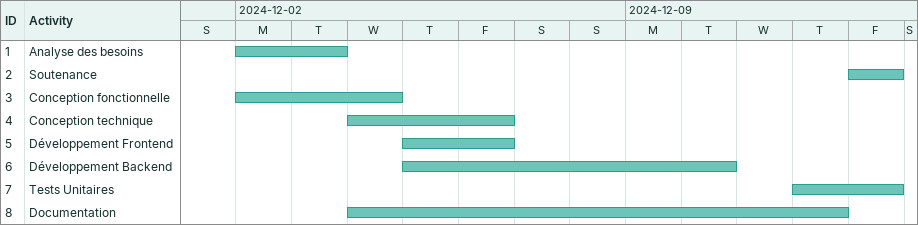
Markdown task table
| ID | Task | Start | Finish |
|---|---|---|---|
| 1 | Analyse des besoins | 2024-12-02 | 2024-12-03 |
| 2 | Soutenance | 2024-12-13 | 2024-12-13 |
| 3 | Conception fonctionnelle | 2024-12-02 | 2024-12-04 |
| 4 | Conception technique | 2024-12-04 | 2024-12-06 |
| 5 | Développement Frontend | 2024-12-05 | 2024-12-06 |
| 6 | Développement Backend | 2024-12-05 | 2024-12-10 |
| 7 | Tests Unitaires | 2024-12-12 | 2024-12-13 |
| 8 | Documentation | 2024-12-04 | 2024-12-12 |
